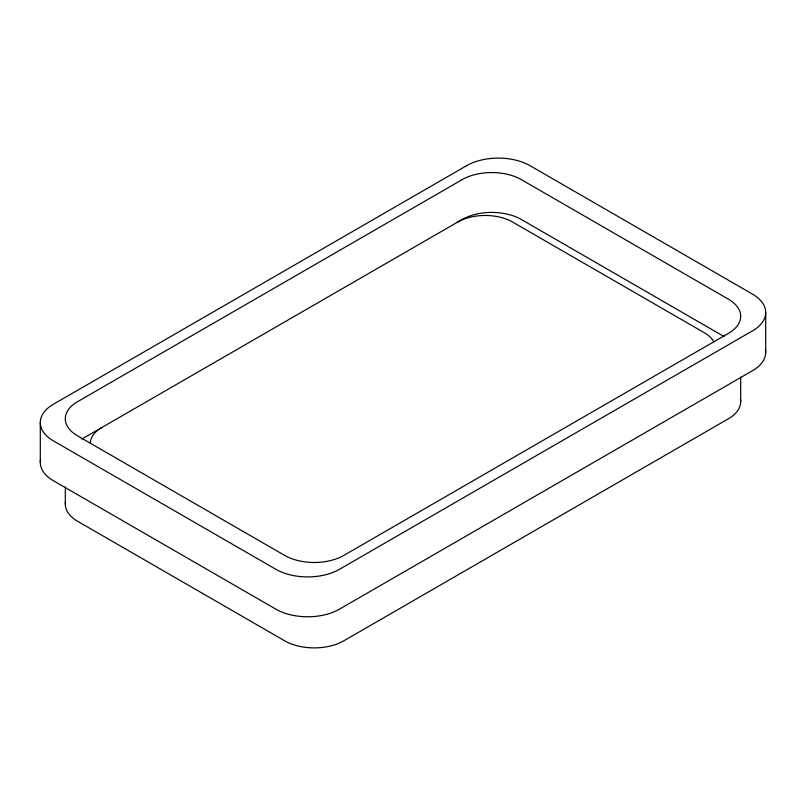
<?xml version="1.0" encoding="UTF-8"?>
<svg xmlns="http://www.w3.org/2000/svg" width="806" height="806" viewBox="0 0 806 806"><rect width="100%" height="100%" fill="white"/><g stroke="black" fill="none" stroke-linecap="round" stroke-linejoin="round"><path stroke-width="1.21" d="M81.749 439.119L462.17 219.484A41.841 24.16 0 0 1 521.341 219.484L724.12 336.565M765.7 312.486L765.7 352.333M740.684 377.057L740.684 401.68M65.316 486.935L65.316 504.163M40.3 422.556L40.3 462.412M40.582 459.511A44.935 25.943 0 0 0 53.458 480.759L275.894 609.175A44.935 25.943 0 0 0 339.447 609.175L752.542 370.679A44.935 25.943 0 0 0 765.418 349.431M65.538 501.675A41.841 24.16 0 0 0 77.567 521.24L284.659 640.81A41.841 24.16 0 0 0 343.83 640.81L728.433 418.757A41.841 24.16 0 0 0 740.462 399.182M713.844 341.754A38.738 22.367 0 0 0 704.323 332.727L512.576 222.023A38.738 22.367 0 0 0 457.788 222.023M90.332 443.431A38.738 22.367 0 0 1 101.677 427.613M466.553 165.714L53.458 404.209A44.935 25.943 0 0 0 53.458 440.902L275.894 569.318A44.935 25.943 0 0 0 339.447 569.318L752.542 330.823A44.935 25.943 0 0 0 752.542 294.14L530.106 165.714A44.935 25.943 0 0 0 466.553 165.714M462.17 179.637L77.567 401.68A41.841 24.16 0 0 0 77.567 435.845L284.659 555.405A41.841 24.16 0 0 0 343.83 555.405L728.433 333.362A41.841 24.16 0 0 0 728.433 299.197L521.341 179.637A41.841 24.16 0 0 0 462.17 179.637"/></g></svg>
